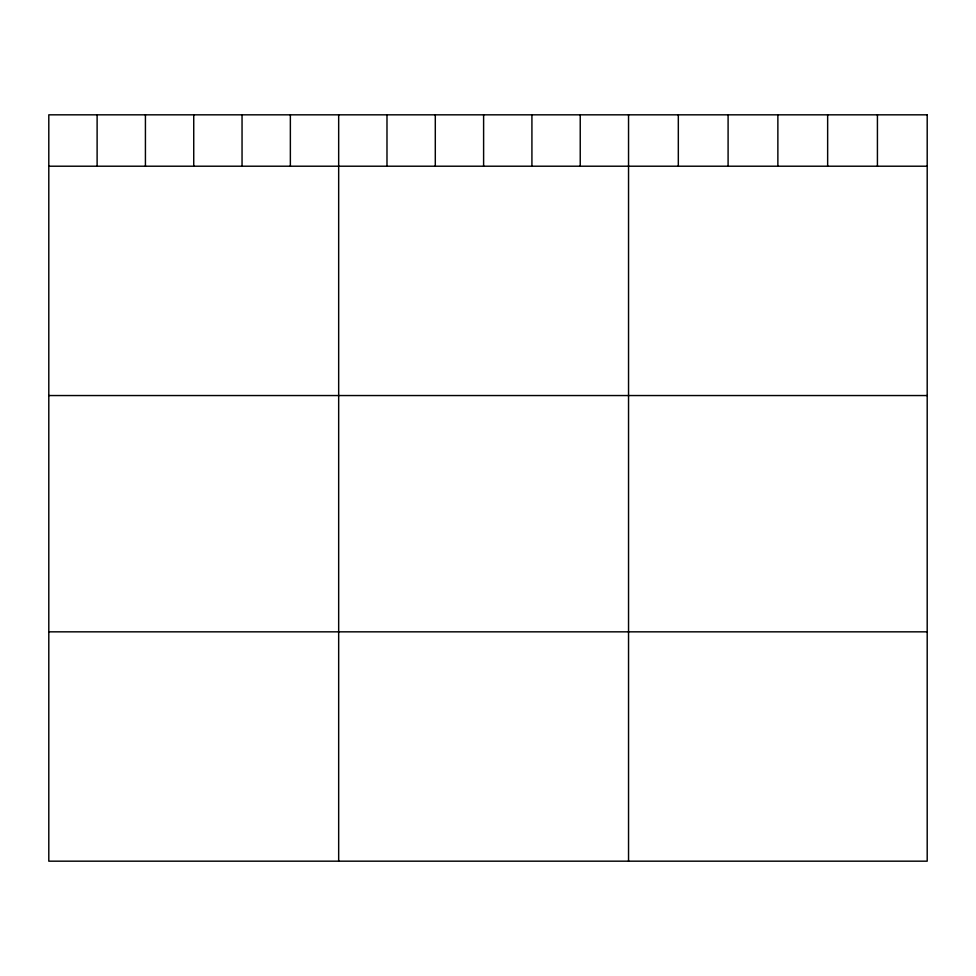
<?xml version="1.0" encoding="UTF-8"?>
<svg xmlns="http://www.w3.org/2000/svg" width="976" height="976" viewBox="0 0 976 976"><rect width="100%" height="100%" fill="white"/><g stroke="black" fill="none" stroke-linecap="round" stroke-linejoin="round"><path stroke-width="1.46" d="M48.8 166.213L927.2 166.213M48.8 395.548L927.2 395.548M48.8 631.838L927.2 631.838M877.424 114.826L877.424 166.213M827.648 114.826L827.648 166.213M777.872 114.826L777.872 166.213M728.096 114.826L728.096 166.213M678.32 114.826L678.32 166.213M628.544 114.826L628.544 861.174M580.232 114.826L580.232 166.213M531.92 114.826L531.92 166.213M483.608 114.826L483.608 166.213M435.296 114.826L435.296 166.213M386.984 114.826L386.984 166.213M338.672 114.826L338.672 861.174M290.36 114.826L290.36 166.213M242.048 114.826L242.048 166.213M193.736 114.826L193.736 166.213M145.424 114.826L145.424 166.213M97.112 114.826L97.112 166.213M927.2 114.826L48.8 114.826L48.8 861.174L927.2 861.174L927.2 114.826"/></g></svg>
